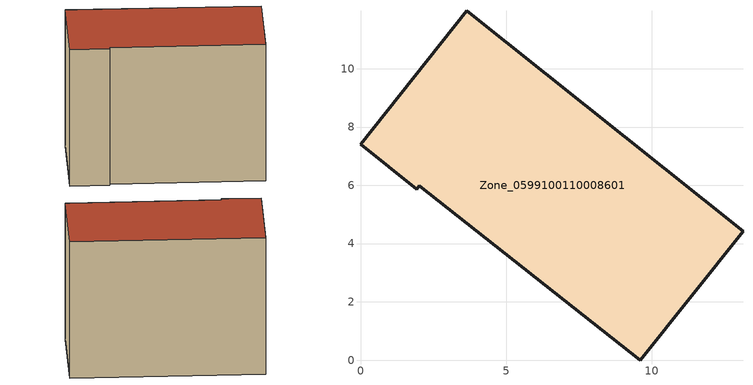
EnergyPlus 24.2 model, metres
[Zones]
Zone_0599100110008601
 floor ground (C_G): 2.02,5.98 1.93,5.87 0,7.41 3.66,11.99 13.13,4.42 9.6,0 z0.49
 wall outside (C_F): 3.66,11.99 0,7.41 1.93,5.87 2.02,5.98 9.6,0 13.13,4.42 3.66,11.99 z0.49:9.78
 roof outside (C_R): 9.6,0 13.13,4.42 3.66,11.99 0,7.41 1.93,5.87 2.02,5.98 z9.78
[BUILDING]
Pand.0599100110008601: North Axis=0; Terrain=City; Loads Convergence Tolerance Value=0.04; Temperature Convergence Tolerance Value=0.4; Solar Distribution=FullExterior; Maximum Number of Warmup Days=25; Minimum Number of Warmup Days=1
[Site:Location]
Rotterdam.The.Hague.AP_ZH_NLD Design_Conditions: Latitude=51.96; Longitude=4.45; Time Zone=1; Elevation=-4.5
[SITE:GROUNDTEMPERATURE:BUILDINGSURFACE]
18, 18, 18, 18, 18, 18, 18, 18, 18, 18, 18, 18
[MATERIAL] Thermal Absorptance=0.9; Solar Absorptance=0.7; Visible Absorptance=0.7
Name | Roughness | Thickness | Conductivity | Density | Specific Heat
G.TC.2015-2018 | MediumSmooth | 0.15 | 0.0428571 | 540 | 1210
F.TC.2015-2018 | Rough | 0.3 | 0.0666667 | 1920 | 840
R.TC.2015-2018 | MediumRough | 0.2 | 0.0333333 | 1500 | 1000
[CONSTRUCTION]
C_G: G.TC.2015-2018
C_F: F.TC.2015-2018
C_R: R.TC.2015-2018
[ZONE]
Zone_0599100110008601: Type=1; Multiplier=1; Ceiling Height=Autocalculate; Volume=Autocalculate; Floor Area=autocalculate; Part of Total Floor Area=Yes
[ZONEINFILTRATION:DESIGNFLOWRATE]
Infil_Zone_0599100110008601: Zone or ZoneList or Space or SpaceList=Zone_0599100110008601; Schedule=AlwaysOn; Design Flow Rate Calculation Method=Flow/Area; Flow Rate per Floor Area=0.0015; Constant Term Coefficient=1; Temperature Term Coefficient=0; Velocity Term Coefficient=0; Velocity Squared Term Coefficient=0
[HVACTEMPLATE:ZONE:IDEALLOADSAIRSYSTEM]
Zone_0599100110008601: Maximum Heating Supply Air Temperature=50; Minimum Cooling Supply Air Temperature=13; Maximum Heating Supply Air Humidity Ratio=0.0156; Minimum Cooling Supply Air Humidity Ratio=0.0077; Heating Limit=NoLimit; Cooling Limit=NoLimit; Dehumidification Control Type=ConstantSensibleHeatRatio; Cooling Sensible Heat Ratio=0.7; Dehumidification Setpoint=60; Humidification Control Type=None; Humidification Setpoint=30; Outdoor Air Method=None; Outdoor Air Flow Rate per Person=0.00944; Outdoor Air Flow Rate per Zone Floor Area=0; Outdoor Air Flow Rate per Zone=0; Demand Controlled Ventilation Type=None; Outdoor Air Economizer Type=NoEconomizer; Heat Recovery Type=None; Sensible Heat Recovery Effectiveness=0.7; Latent Heat Recovery Effectiveness=0.65
[ZONECONTROL:THERMOSTAT]
ThermostatControl_Zone_0599100110008601: Zone or ZoneList=Zone_0599100110008601; Control Type Schedule=DualSetpointControlType; Control 1=Thermostat_Zone_0599100110008601; Temperature Difference Between Cutout And Setpoint=0
[THERMOSTATSETPOINT:DUALSETPOINT]
Thermostat_Zone_0599100110008601: Heating Setpoint Temperature Schedule=HeatingSetpoint_Zone_0599100110008601; Cooling Setpoint Temperature Schedule=CoolingSetpoint_Zone_0599100110008601
[SCHEDULE:COMPACT]
HeatingSetpoint_Zone_0599100110008601: Through: 12/31, For: AllDays, Until: 24:00, 21
CoolingSetpoint_Zone_0599100110008601: Through: 12/31, For: AllDays, Until: 24:00, 24
DualSetpointControlType: Through: 12/31, For: AllDays, Until: 24:00, 4
AlwaysOn: Through: 12/31, For: AllDays, Until: 24:00, 1
